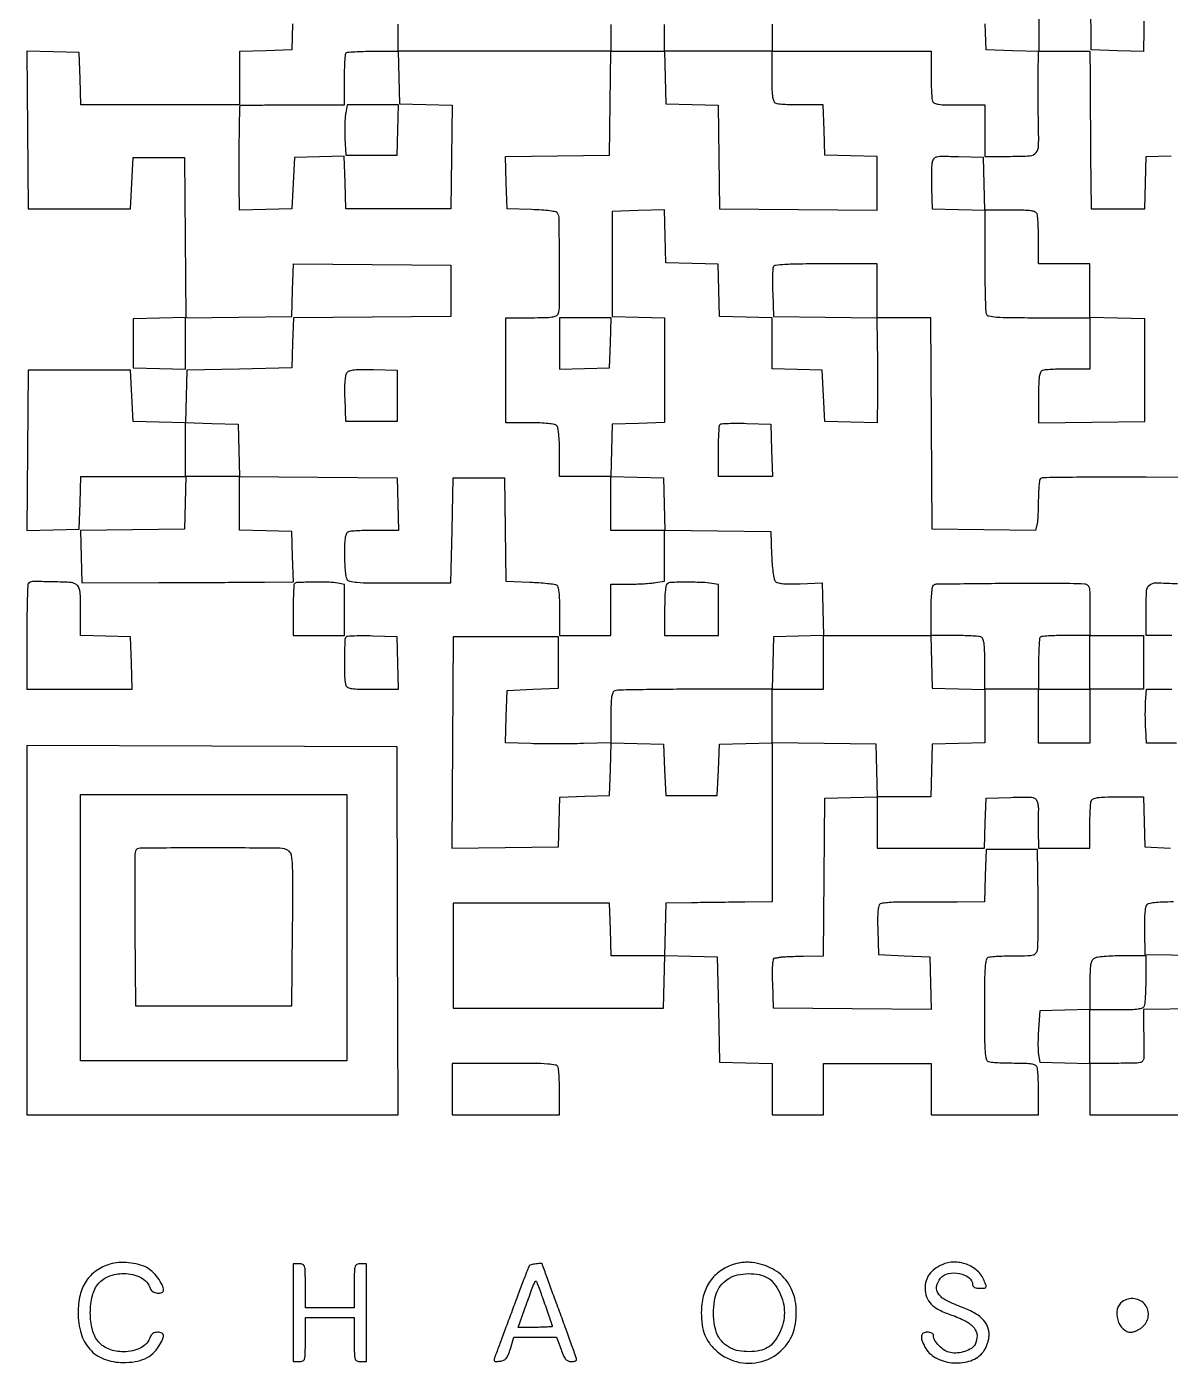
# Model space of a CAD drawing. Extents: x 179 to 1071, y 112 to 1107.
# Drawn here: x 179 to 647, y 112 to 659 of the extents above; entities that cross this region are included whole.
import ezdxf

# ---------------------------------------------------------------- set-up
doc = ezdxf.new("R2010")
doc.units = 0

msp = doc.modelspace()

# ---------------------------------------------------------------- linework, layer by layer
for points in [[(636.063449, 661.245586, 0.006277), (636.013655, 657.716168), (636, 648.932337), (625.25, 649.216168), (614.5, 649.5), (614.224743, 692.75)], [(287.783832, 660.25), (287.5, 649.5), (276.75, 649.216168), (266, 648.932337), (266, 637.966168), (266, 627), (233.533832, 627), (201.067663, 627), (200.783832, 637.75), (200.5, 648.5), (189.736102, 648.783973), (178.972204, 649.067945), (179.236102, 616.783973), (179.5, 584.5), (200.5, 584.5), (221.5, 584.5), (222, 595), (222.5, 605.5), (233, 605.5), (243.5, 605.5), (243.763621, 572.78397), (244.027242, 540.06794), (233.263621, 539.78397), (222.5, 539.5), (222.5, 529.5), (222.5, 519.5), (233.25, 519.216168), (244, 518.932337), (244, 529.446666), (244, 539.960995), (265.75, 540.230498), (287.5, 540.5), (287.783972, 551.263808), (288.067944, 562.027617), (320.283972, 561.763808), (352.5, 561.5), (352.5, 551), (352.5, 540.5), (320.284831, 540.236193), (288.069661, 539.972386), (287.784831, 529.736193), (287.5, 519.5), (266, 519), (244.5, 518.5), (244.215829, 507.716515), (243.931657, 496.93303), (233.215829, 497.216515), (222.5, 497.5), (222, 508), (221.5, 518.5), (200.5, 518.5), (179.5, 518.5), (179.236292, 485.716029), (178.972584, 452.932058), (189.736292, 453.216029), (200.5, 453.5), (200.783832, 464.25), (201.067663, 475), (222.567663, 475), (244.067663, 475), (243.783832, 464.25), (243.5, 453.5), (222.216371, 453.230014), (200.932742, 452.960029), (201.216371, 442.230014), (201.5, 431.5), (233, 431.619058, 0.000245), (245.92406, 431.67425, 0.000254), (258.708714, 431.741607, 0.000244), (269.783891, 431.810989, 0.001089), (276.284983, 431.869058), (288.069966, 432), (287.784983, 442.25), (287.5, 452.5), (276.75, 452.783832), (266, 453.067663), (266, 464.047685), (266, 475.027706), (298.25, 474.763853), (330.5, 474.5), (330.783832, 463.75), (331.067663, 453), (321.615619, 453, 0.00593), (317.880092, 452.955696, 0.007809), (314.475463, 452.821697, 0.005887), (311.638889, 452.632128, 0.0721), (310.581787, 452.393011, 0.188329), (309.787918, 451.670019, 0.071886), (309.31469, 450.223948, 0.035943), (309.06419, 447.749366, 0.007258), (309, 443.32727, 0.009887), (309.06651, 439.963907, 0.012432), (309.267074, 436.854244, 0.010616), (309.553271, 434.274829, 0.090159), (309.909187, 433.169685, 0.215412), (311.151509, 432.215309, 0.038645), (314.110031, 431.757667, 0.017506), (319.501099, 431.535379, 0.002005), (331.659187, 431.508733), (352.5, 431.546612), (353, 453.023306), (353.5, 474.5), (364, 474.5), (374.5, 474.5), (374.769551, 453.365522), (375.039103, 432.231044), (384.769551, 431.835524, -0.006929), (388.587919, 431.627281, -0.009555), (392.008868, 431.327351, -0.00662), (394.846901, 430.985715, -0.106468), (395.75, 430.660985, -0.200997), (396.331606, 429.840721, -0.026002), (396.698973, 427.67557, -0.021483), (396.931155, 424.505891, -0.00754), (397, 419.940983), (397, 410), (407.5, 410), (418, 410), (418, 420.5), (418, 431), (425.25, 431.011006, 0.007384), (428.300722, 431.060694, 0.006558), (431.471875, 431.200855, 0.006596), (434.322224, 431.402079, 0.020037), (436.25, 431.641848), (440, 432.261685), (440, 442.650345), (440, 453.039005), (461.75, 452.769502), (483.5, 452.5), (483.790118, 443.054124, 0.010612), (483.983292, 439.337379, 0.014279), (484.325445, 435.984828, 0.011324), (484.748958, 433.236709, 0.130018), (485.20511, 432.252858, 0.155416), (486.198291, 431.61667, 0.039597), (488.102117, 431.265925, 0.026248), (490.988679, 431.119878, 0.007761), (495.414992, 431.197133), (504.5, 431.496799), (504.783473, 420.783752), (505.066946, 410.070705), (494.783473, 409.785353), (484.5, 409.5), (484.216168, 398.75), (483.932337, 388), (452.547956, 388, 0.001807), (440.404648, 387.956125, 0.002796), (429.918087, 387.821697, 0.000866), (420.831013, 387.638631, 0.086347), (419.581787, 387.393011, 0.204723), (418.768196, 386.603667, 0.063344), (418.302968, 384.923602, 0.030517), (418.059706, 381.985525, 0.005398), (418, 376.455395), (418, 366.124768), (406.75, 365.812384, -0.004063), (401.695675, 365.713131, -0.00255), (395.783914, 365.675238, -0.002559), (389.963905, 365.697398, -0.004675), (385.216515, 365.784171), (374.93303, 366.068343), (375.216515, 376.784171), (375.5, 387.5), (386, 388), (396.5, 388.5), (396.5, 399), (396.5, 409.5), (375, 409.5), (353.5, 409.5), (353.239363, 366.230468), (352.978725, 322.960936), (374.739363, 323.230468), (396.5, 323.5), (396.784601, 333.715399), (397.069202, 343.930798), (407.284601, 344.215399), (417.5, 344.5), (417.784171, 355.283485), (418.068343, 366.06697), (428.784171, 365.783485), (439.5, 365.5), (440, 355), (440.5, 344.5), (451, 344.5), (461.5, 344.5), (462, 355), (462.5, 365.5), (473.25, 365.783832), (484, 366.067663), (484, 333.533832), (484, 301), (472.75, 300.925726, 0.000756), (467.680609, 300.884593, 0.000467), (461.720312, 300.821651, 0.000468), (455.83123, 300.748444, 0.000842), (451, 300.675726), (440.5, 300.5), (440.216168, 289.75), (439.932337, 279), (429, 279), (418.067663, 279), (417.783832, 289.75), (417.5, 300.5), (385.5, 300.5), (353.5, 300.5), (353.5, 279), (353.5, 257.5), (396.5, 257.5), (439.5, 257.5), (439.784686, 268.334198), (440.069372, 279.168395), (450.784686, 278.834198), (461.5, 278.5), (462, 257), (462.5, 235.5), (473.25, 235.216168), (484, 234.932337), (484, 224.466168), (484, 214), (494.5, 214), (505, 214), (505, 224.5), (505, 235), (527, 235), (549, 235), (549, 224.5), (549, 214), (571, 214), (593, 214), (593, 222.918213, 0.006277), (592.955669, 226.449196, 0.008159), (592.821697, 229.68135, 0.006338), (592.631778, 232.373807, 0.070946), (592.393011, 233.418213, 0.191652), (591.656877, 234.216173, 0.070258), (590.167248, 234.687898, 0.03479), (587.605148, 234.936805, 0.006824), (582.974799, 235, -0.006352), (579.484808, 235.044336, -0.008233), (576.287222, 235.178303, -0.006434), (573.623534, 235.368294, -0.070701), (572.581787, 235.606989, -0.25694), (571.699082, 236.652022, -0.031157), (571.276325, 239.739087, -0.016334), (571.049835, 245.241252, -0.002119), (571, 257, -0.002119), (571.049835, 268.758748, -0.016334), (571.276325, 274.260913, -0.031157), (571.699082, 277.347978, -0.25694), (572.581787, 278.393011, -0.070903), (573.625722, 278.631765, -0.006355), (576.313053, 278.821697, -0.008172), (579.539052, 278.955668, -0.00629), (583.062735, 279, 0.004792), (588.571607, 279.0528, 0.053684), (590.742444, 279.328737, 0.154249), (591.857617, 279.996875, 0.121601), (592.514659, 281.25, 0.054895), (592.724598, 282.840683, 0.002293), (592.821708, 288.567187, 0.003942), (592.85221, 295.365834, 0.002788), (592.783711, 303), (592.5, 322.5), (582, 322.5), (571.5, 322.5), (571.216168, 311.75), (570.932337, 301), (559.716168, 300.937986, -0.000941), (554.72994, 300.919805, -0.000623), (549.004124, 300.916842, -0.000627), (543.440907, 300.927876, -0.00122), (539, 300.95309, 0.008376), (535.267205, 300.920862, 0.011482), (531.912207, 300.758528, 0.008361), (529.138138, 300.513688, 0.119889), (528.211769, 300.182459, 0.19297), (527.605143, 299.309896, 0.033421), (527.279663, 297.285875, 0.023559), (527.138636, 294.189726, 0.006866), (527.211769, 289.417355), (527.5, 279.5), (538, 279), (548.5, 278.5), (548.783973, 267.736102), (549.067945, 256.972204), (516.783973, 257.236102), (484.5, 257.5), (484.215017, 267.75, -0.005701), (484.131666, 272.833769, -0.025298), (484.267872, 275.81914, -0.042295), (484.592015, 277.593223, -0.313728), (485.215017, 278.11535, 0.009077), (485.779979, 278.176421, 0.006293), (486.416286, 278.265064, 0.006348), (487.025475, 278.365688, 0.012974), (487.5, 278.463035, -0.04467), (488.200358, 278.56102, -0.002025), (490.625618, 278.671865, -0.003374), (493.508206, 278.772433, -0.002409), (496.736147, 278.847686), (504.972294, 279), (505.236147, 311.25), (505.5, 343.5), (516.25, 343.783832), (527, 344.067663), (527, 333.533832), (527, 323), (548.965017, 323), (570.930034, 323), (571.215017, 333.25), (571.5, 343.5), (581.722245, 343.784677, -0.003488), (588.334543, 343.922669, -0.050684), (590.662172, 343.718733, -0.165802), (591.830539, 343.053969, -0.120322), (592.534088, 341.720206, -0.014931), (592.746531, 340.752221, -0.015552), (592.897539, 339.786309, -0.015411), (592.976104, 338.945432, -0.063258), (592.943422, 338.435529, 0.043569), (592.876339, 337.788254, 0.002158), (592.850897, 335.645124, 0.003471), (592.849335, 333.095394, 0.002501), (592.881579, 330.25), (593, 323), (603.5, 323), (614, 323), (614, 331.918213, -0.006277), (614.044331, 335.449196, -0.008159), (614.178303, 338.68135, -0.006338), (614.368222, 341.373807, -0.070946), (614.606989, 342.418213, -0.204941), (615.397244, 343.232062, -0.063222), (617.080782, 343.697172, -0.030449), (620.025624, 343.940347, -0.005378), (625.572006, 344), (635.930034, 344), (636.215017, 333.75), (636.5, 323.5), (647, 323)], [(679.5, 474.5), (637.061001, 474.761001, 0.001877), (620.729881, 474.800132, 0.003038), (606.839997, 474.696872, 0.000522), (594.584717, 474.518496, 0.194862), (593.776176, 474.176176, 0.162934), (593.440806, 473.503285, 0.01005), (593.171294, 471.253729, 0.014069), (592.976082, 468.508979, 0.009908), (592.904758, 465.415175, -0.006258), (592.854406, 462.218395, -0.007118), (592.72427, 459.1584, -0.006528), (592.543042, 456.566017, -0.039048), (592.326266, 455.230442), (591.773366, 452.960884), (570.636683, 453.230442), (549.5, 453.5), (549.239377, 496.75), (548.978755, 540), (537.935151, 540), (526.891548, 540), (527.004205, 529.25, -0.001255), (527.04322, 524.353947, -0.000735), (527.066605, 518.490062, -0.000735), (527.072757, 512.622961, -0.001249), (527.058431, 507.716168), (527, 496.932337), (516.25, 497.216168), (505.5, 497.5), (505, 508), (504.5, 518.5), (494.25, 518.784983), (484, 519.069966), (484, 529.501151), (484, 539.932337), (473.25, 540.216168), (462.5, 540.5), (462.216508, 551.216508), (461.933016, 561.933016), (451.216508, 562.216508), (440.5, 562.5), (440.215829, 573.283485), (439.931657, 584.06697), (429.215829, 583.783485), (418.5, 583.5), (418.5, 562), (418.5, 540.5), (429.25, 540.216168), (440, 539.932337), (440, 518.5), (440, 497.067663), (429.25, 496.783832), (418.5, 496.5), (418.216515, 485.784171), (417.93303, 475.068343), (428.716515, 474.784171), (439.5, 474.5), (439.783832, 463.75), (440.067663, 453), (429.033832, 453), (418, 453), (418, 464), (418, 475), (407.5, 475), (397, 475), (397, 484.8, 0.008695), (396.925705, 489.071747, 0.018472), (396.688776, 492.369558, 0.019349), (396.328068, 494.799696, 0.150969), (395.8, 495.8, 0.150969), (394.799696, 496.328068, 0.019349), (392.369558, 496.688776, 0.018472), (389.071747, 496.925705, 0.008695), (384.8, 497), (375, 497), (375, 518.5), (375, 540), (385.393011, 540, 0.005351), (390.960143, 540.059586, 0.030363), (393.913621, 540.30265, 0.063068), (395.601595, 540.76761, 0.205218), (396.393011, 541.581787, 0.091395), (396.994457, 544.811315, 0.001635), (396.969186, 562.480041, 0.001141), (396.843095, 580.536674, 0.14012), (396.199653, 582.711195, 0.199883), (395.411, 583.262532, 0.01918), (393.055937, 583.684251, 0.019108), (389.800174, 584.012968, 0.00836), (385.464966, 584.211195), (375.5, 584.5), (375.216371, 595.230014), (374.932742, 605.960029), (396.216371, 606.230014), (417.5, 606.5), (417.769888, 627.75), (418.039775, 649), (428.986056, 649), (439.932337, 649), (440.216168, 638.25), (440.5, 627.5), (451.23021, 627.216369), (461.96042, 626.932738), (462.23021, 605.716369), (462.5, 584.5), (494.75, 584.236147), (527, 583.972294), (527, 594.952315), (527, 605.932337), (516.25, 606.216168), (505.5, 606.5), (505.215017, 616.75), (504.930034, 627), (496.046804, 627, -0.006301), (492.529225, 627.044332, -0.008183), (489.308374, 627.178303, -0.00637), (486.625328, 627.368246, -0.070866), (485.581787, 627.606989, -0.205218), (484.76761, 628.398405, -0.063068), (484.30265, 630.086379, -0.030363), (484.059586, 633.039857, -0.005351), (484, 638.606989), (484, 649), (516.5, 649), (549, 649), (549, 639.581787, 0.005951), (549.044305, 635.859224, 0.007831), (549.178303, 632.465525, 0.005915), (549.367894, 629.638111, 0.07203), (549.606989, 628.581787, 0.205218), (550.398405, 627.76761, 0.063068), (552.086379, 627.30265, 0.030363), (555.039857, 627.059586, 0.005351), (560.606989, 627), (571, 627), (571, 616.5), (571, 606), (581.432612, 606, 0.014704), (589.472785, 606.236502, 0.207529), (591.98851, 607.50828, 0.172009), (593.026775, 610.32809, 0.009506), (592.960967, 619.869353, -0.003237), (592.875592, 624.261748, -0.001882), (592.827096, 629.53506, -0.001881), (592.818277, 634.819723, -0.003176), (592.855698, 639.25), (593, 649), (603.5, 649), (614, 649), (614.059069, 638.75, 0.000386), (614.094255, 633.365363, 0.000111), (614.156873, 625.048437, 0.000112), (614.23164, 615.674575, 0.00012), (614.309069, 606.5), (614.5, 584.5), (625.5, 584.5), (636.5, 584.5), (636.783481, 595.215387), (637.066961, 605.930773), (647.283481, 606.215387)], [(647.5, 410), (637, 410), (637, 420.383423, -0.012956), (637.205275, 428.304227, -0.208015), (638.372057, 430.647426, -0.181573), (640.955881, 431.55962, -0.009493), (649.89279, 431.212348)], [(649.503985, 365.955665, 0.006339), (646.007033, 366), (637.177642, 366), (636.838821, 371.75, -0.008521), (636.73075, 374.332966, -0.005363), (636.688317, 377.353125, -0.005383), (636.710439, 380.325789, -0.009826), (636.80226, 382.75), (637.104519, 388), (647.55226, 388)], [(648.156276, 301, 0.007801), (643.591418, 300.928778, 0.021334), (640.373911, 300.690687, 0.026445), (638.148661, 300.310074, 0.165433), (637.178413, 299.714974, 0.140293), (636.748657, 298.736797, 0.013553), (636.466028, 296.132107, 0.015634), (636.302002, 292.835447, 0.009737), (636.305968, 288.964974), (636.5, 279.5), (658.25, 279.230498)], [(657.690244, 257.230331), (635.880488, 256.960662), (636.006297, 248.230331, -0.001028), (636.049627, 244.722803, -0.001214), (636.075747, 241.403597, -0.00106), (636.085061, 238.600628, -0.007638), (636.066053, 237.25, -0.15749), (635.614629, 235.980962, -0.180944), (634.529323, 235.302638, -0.047129), (632.101853, 235.043371, -0.003053), (625, 235), (614, 235), (614, 246), (614, 257), (624.893011, 257, 0.005003), (630.756842, 257.058671, 0.029178), (633.833669, 257.300233, 0.06089), (635.585285, 257.763049, 0.209079), (636.393011, 258.581787, 0.07203), (636.632106, 259.638111, 0.005915), (636.821697, 262.465525, 0.007831), (636.955695, 265.859224, 0.005951), (637, 269.581787), (637, 279), (627.25, 278.969591, 0.00959), (623.388265, 278.883463, 0.012387), (619.85, 278.648701, 0.010192), (616.9234, 278.321298, 0.099229), (615.75, 277.919901, 0.150007), (614.838644, 276.932935, 0.072401), (614.319823, 275.274813, 0.033995), (614.062131, 272.442497, 0.005692), (614, 266.985293), (614, 257.069966), (603.75, 256.784983), (593.5, 256.5), (592.970418, 249, 0.009238), (592.809463, 245.908595, 0.009315), (592.763426, 242.821875, 0.009163), (592.822694, 240.13329, 0.036753), (593.009432, 238.5), (593.578029, 235.5), (603.789014, 235.215017), (614, 234.930034), (614, 224.465017), (614, 214), (636, 214), (658, 214)]]:
    msp.add_lwpolyline(points, format="xyb")
for points in [[(592.999573, 685.215934), (593.046167, 648.931868), (582.273083, 649.215934), (571.5, 649.5), (571.216168, 660.25)], [(418, 659.965017), (418, 649), (374.5, 649), (331, 649), (331, 660)], [(484, 660), (484, 649), (462, 649), (440, 649), (440, 659.966168)]]:
    msp.add_lwpolyline(points)
for points in [[(331.216168, 638.25), (331.5, 627.5), (342.269789, 627.215968), (353.039577, 626.931935), (352.769789, 605.715968), (352.5, 584.5), (331, 584.5), (309.5, 584.5), (309.215817, 595.284606), (308.931635, 606.069211), (298.715817, 605.784606), (288.5, 605.5), (288, 595), (287.5, 584.5), (276.75, 584.216168), (266, 583.932337), (265.93983, 594.716168, -0.002158), (265.925201, 606.295855, -0.002981), (266.018894, 616.689059, -0.000464), (266.169578, 626.163337, -0.194542), (266.419653, 626.752986, -0.195102), (266.710489, 626.875962, -0.000269), (272.84181, 626.962624, -0.002175), (279.733515, 627.026341, -0.001332), (287.860145, 627.044476), (309, 627.035329), (309, 637.350998, -0.006032), (309.048277, 641.352504, -0.009125), (309.195833, 644.832272, -0.004529), (309.399814, 647.75464, -0.178525), (309.666667, 648.333333, -0.178489), (310.245234, 648.600177, -0.004541), (313.162979, 648.804167, -0.009138), (316.637527, 648.951722, -0.006042), (320.632835, 649), (330.932337, 649)], [(309.487534, 623.75, 0.029867), (309.274687, 622.038998, 0.008811), (309.15201, 619.398438, 0.008811), (309.11869, 616.41836, 0.009375), (309.192221, 613.5), (309.5, 606.5), (320, 606.5), (330.5, 606.5), (330.784983, 616.75), (331.069966, 627), (320.580296, 627), (310.090626, 627)], [(549.482701, 603.784677, 0.04768), (549.275821, 602.419218, 0.007332), (549.164827, 599.674249, 0.008132), (549.133974, 596.421832, 0.00698), (549.204946, 593), (549.5, 584.5), (560.25, 584.216168), (571, 583.932337), (571, 563.547956, 0.002775), (571.043995, 555.62203, 0.004131), (571.178303, 548.686837, 0.001846), (571.363378, 542.779199, 0.08304), (571.606989, 541.581787, 0.257256), (572.653901, 540.698559, 0.030951), (575.756048, 540.27619, 0.016256), (581.284365, 540.049786, 0.002106), (593.106989, 540), (614, 540), (614, 529.5), (614, 519), (605.081787, 519, 0.006277), (601.550804, 518.955669, 0.008159), (598.31865, 518.821697, 0.006338), (595.626193, 518.631778, 0.070946), (594.581787, 518.393011, 0.205372), (593.767428, 517.600948, 0.062982), (593.302552, 515.9105, 0.030315), (593.059548, 512.952209, 0.005337), (593, 507.373509), (593, 496.960995), (614.75, 497.230498), (636.5, 497.5), (636.5, 518.5), (636.5, 539.5), (625.25, 539.782751), (614, 540.065502), (614, 551.032751), (614, 562), (603.5, 562), (593, 562), (593, 571.418213, 0.005951), (592.955695, 575.140776, 0.007831), (592.821697, 578.534475, 0.005915), (592.632106, 581.361889, 0.07203), (592.393011, 582.418213, 0.20495), (591.602718, 583.232073, 0.063217), (589.919034, 583.697178, 0.030446), (586.973908, 583.940349, 0.005377), (581.426843, 584), (571.067663, 584), (570.783832, 594.75), (570.5, 605.5), (560.277755, 605.784677, 0.003561), (553.727273, 605.920422, 0.049238), (551.367986, 605.719881, 0.160205), (550.183978, 605.071664, 0.127313)], [(484.428774, 560.674983, 0.081654), (484.239658, 559.758353, 0.005045), (484.154817, 556.970602, 0.007376), (484.136178, 553.631743, 0.005394), (484.210159, 549.924983), (484.5, 540.5), (505.75, 540.230112), (527, 539.960225), (527, 550.980112), (527, 562), (505.968615, 562, 0.002561), (495.187445, 561.944787, 0.012799), (489.147003, 561.728206, 0.014645), (485.334853, 561.381396, 0.277936)], [(330.5, 508), (330.5, 497.5), (320, 497.5), (309.5, 497.5), (309.211141, 506.850715, -0.008898), (309.156589, 511.019073, -0.019663), (309.296615, 514.197242, -0.02258), (309.596888, 516.521045, -0.1305), (310.112128, 517.635106, -0.149751), (311.166788, 518.32726, -0.044369), (313.081903, 518.705126, -0.027023), (316.065714, 518.860698, -0.006919), (320.900987, 518.784391), (330.5, 518.5)], [(483.783832, 485.75), (484.067663, 475), (473.033832, 475), (462, 475), (462, 485.333333, -0.006317), (462.050668, 489.343898, -0.009512), (462.205463, 492.836713, -0.004898), (462.419778, 495.762931, -0.177451), (462.699448, 496.366114, -0.183378), (463.300668, 496.636532, -0.005301), (466.145783, 496.777033, -0.010046), (469.547259, 496.840477, -0.006672), (473.449448, 496.782781), (483.5, 496.5)], [(179.666667, 431.333333, 0.189785), (179.396107, 430.71132, 0.001222), (179.195833, 424.595833, 0.00465), (179.048092, 417.559297, 0.002923), (179, 409.333333), (179, 388), (200.533832, 388), (222.067663, 388), (221.783832, 398.75), (221.5, 409.5), (211.25, 409.784983), (201, 410.069966), (201, 419.999799, 0.005179), (200.940683, 425.726834, 0.038492), (200.675239, 428.436227, 0.091282), (200.100974, 429.977457, 0.135997), (199.065741, 430.964816, 0.109979), (196.403535, 431.708258, 0.008563), (188.974182, 431.976716, 0.006027), (181.335835, 432.029731, 0.197584)], [(288.527465, 431.194132, 0.183225), (288.315235, 430.722654, 0.003003), (288.154943, 427.786193, 0.007363), (288.038139, 424.33193, 0.004769), (288, 420.333333), (288, 410), (298.5, 410), (309, 410), (309, 420.420545), (309, 430.841089), (306.25, 431.384429, 0.042934), (302.724363, 431.771145, 0.008543), (296.37883, 431.81143, 0.003636), (289.68507, 431.690863, 0.19235)], [(441.25, 431.328535, 0.247026), (440.654277, 430.634399, 0.027716), (440.291885, 428.516593, 0.021851), (440.065094, 425.298675, 0.006666), (440, 420.416667), (440, 410), (451, 410), (462, 410), (462, 420.420545), (462, 430.841089), (459.25, 431.309809, 0.033857), (455.583372, 431.681896, 0.008101), (449.458616, 431.787514, 0.005225), (443.240675, 431.729009, 0.089572)], [(611.75, 431.12754, -0.150263), (613.017014, 430.657968, -0.179117), (613.693392, 429.586542, -0.048879), (613.955295, 427.235766, -0.003318), (614, 420.5), (614, 410), (625, 410), (636, 410), (636, 399), (636, 388), (625, 388), (614, 388), (614, 377), (614, 366), (603.5, 366), (593, 366), (593, 377), (593, 388), (582, 388), (571, 388), (571, 377.033832), (571, 366.067663), (560.25, 365.783832), (549.5, 365.5), (549.216168, 354.75), (548.932337, 344), (538, 344), (527.067663, 344), (526.783832, 354.75), (526.5, 365.5), (505.25, 365.769888), (484, 366.039775), (484, 377.019888), (484, 388), (494.5, 388), (505, 388), (505, 399), (505, 410), (527, 410), (549, 410), (549, 419.8, -0.009027), (549.069038, 423.623668, -0.013013), (549.279106, 427.000313, -0.008728), (549.573675, 429.779068, -0.167132), (549.950148, 430.55, -0.196133), (551.269747, 431.104763, -0.000319), (576.900886, 431.360642, -0.002365), (599.810676, 431.466353, -0.014128)], [(309.699448, 409.366114, 0.193916), (309.111482, 407.984389, 0.003642), (309.015721, 399.9762, 0.006249), (309.075827, 392.294411, 0.086738), (309.606989, 389.581787, 0.205485), (310.399526, 388.767294, 0.062919), (312.091792, 388.302479, 0.03028), (315.053621, 388.059521, 0.005326), (320.640821, 388), (331.067663, 388), (330.783832, 398.75), (330.5, 409.5), (320.449448, 409.782781, 0.006672), (316.547259, 409.840477, 0.010046), (313.145783, 409.777033, 0.005301), (310.300668, 409.636532, 0.183378)], [(549.216168, 399.25), (549.5, 388.5), (560.25, 388.216168), (571, 387.932337), (571, 398.359179, 0.005326), (570.940479, 403.946379, 0.03028), (570.697521, 406.908208, 0.062919), (570.232706, 408.600474, 0.205485), (569.418213, 409.393011, 0.0721), (568.361111, 409.632128, 0.005887), (565.524537, 409.821697, 0.007809), (562.119908, 409.955696, 0.00593), (558.384381, 410), (548.932337, 410)], [(593.666667, 409.333333, 0.178563), (593.399803, 408.754503, 0.004516), (593.195833, 405.827083, 0.009111), (593.048276, 402.341612, 0.006022), (593, 398.333333), (593, 388), (603.5, 388), (614, 388), (614, 399), (614, 410), (604.166667, 410, 0.006327), (600.350087, 409.951706, 0.009526), (597.026042, 409.804167, 0.004912), (594.241448, 409.599886, 0.177413)], [(223.453816, 321.740243, 0.089548), (223.261817, 320.729866, 0.000598), (223.19019, 311.747155, 0.00234), (223.168607, 301.460077, 0.00149), (223.235201, 289.490243), (223.5, 258.5), (255.5, 258.5), (287.5, 258.5), (287.765726, 289.5, 0.001225), (287.879013, 308.006621, 0.012082), (287.71941, 315.793845, 0.024457), (287.315418, 320.099227, 0.201729), (286.324597, 321.75, 0.157681), (282.495237, 323.016106, 0.001671), (254.221233, 323.106234, 0.001077), (225.335041, 323.03952, 0.309316)], [(353, 224.5), (353, 214), (375, 214), (397, 214), (397, 222.918213, 0.006277), (396.955669, 226.449196, 0.008159), (396.821697, 229.68135, 0.006338), (396.631778, 232.373807, 0.070946), (396.393011, 233.418213, 0.258697), (395.337463, 234.303854, 0.030015), (392.164693, 234.724422, 0.015901), (386.514173, 234.950434, 0.002045), (374.393011, 235), (353, 235)], [(213.036535, 152.877046, 0.079355), (207.391031, 150.140373, 0.095428), (203.287644, 145.915085, 0.087968), (200.827063, 140.17542, 0.057442), (200, 133, 0.071479), (201.225982, 124.467952, 0.112093), (204.820144, 118.022533, 0.119788), (210.640921, 114.036725, 0.089377), (218.318318, 112.610294, 0.040201), (223.330952, 112.986635, 0.067885), (227.361164, 114.193076, 0.077513), (230.547921, 116.286132, 0.071972), (233.040484, 119.298549, 0.023634), (234.568046, 122.092813, 0.134762), (234.876628, 123.740654, 0.277875), (234.210982, 124.663525, 0.101309), (232.567388, 125, 0.061149), (231.499882, 124.868956, 0.082371), (230.60805, 124.482755, 0.08871), (229.936101, 123.85678, 0.084328), (229.508279, 123.026085, -0.105962), (228.08797, 120.536625, -0.08529), (225.669117, 118.616245, -0.073405), (222.398706, 117.406461, -0.051987), (218.5, 117, -0.088447), (212.650419, 118.042917, -0.129993), (208.396231, 121.025162, -0.115296), (205.846607, 126.028621, -0.060498), (205, 133, -0.060498), (205.846607, 139.971379, -0.115296), (208.396231, 144.974838, -0.129993), (212.650419, 147.957083, -0.088447), (218.5, 149, -0.051987), (222.398706, 148.593539, -0.073405), (225.669117, 147.383755, -0.08529), (228.08797, 145.463375, -0.105962), (229.508279, 142.973915, 0.185554), (230.547519, 141.6736, 0.099942), (232.516103, 140.998489, 0.126694), (234.291512, 141.214176, 0.309569), (234.996262, 142.25, 0.123827), (234.456077, 144.370925, 0.037311), (232.645681, 147.193038, 0.038018), (230.32643, 149.832214, 0.074282), (228.061456, 151.46822, 0.057629), (224.708505, 152.738394, 0.038392), (220.65506, 153.435195, 0.038426), (216.548649, 153.503692, 0.058281)], [(384.565804, 152.106473, 0.046686), (384.212827, 151.394516, 0.00052), (382.290184, 146.376956, 0.001612), (380.094627, 140.573202, 0.001049), (377.594485, 133.856473, -0.000229), (375.082455, 127.073779, -0.000328), (372.847955, 121.06099, -0.000175), (370.951009, 115.972201, -0.005056), (370.450126, 114.670303, 0.051777), (370.179552, 113.707374, 0.288953), (370.375258, 113.234116, 0.166442), (371.013222, 113.046351, 0.017951), (372.56867, 113.170303, 0.064118), (374.126845, 113.557366, 0.124459), (375.16466, 114.296994, 0.083177), (375.976212, 115.657045, 0.018009), (376.88181, 118.25), (378.351135, 123), (387.075137, 123), (395.799139, 123), (397.597114, 118, 0.016374), (398.625424, 115.409985, 0.069155), (399.494787, 113.988122, 0.118517), (400.457763, 113.259108, 0.103381), (401.697544, 113, 0.030898), (402.579166, 113.054533, 0.048078), (403.32178, 113.220313, 0.061639), (403.836058, 113.461696, 0.259965), (403.99362, 113.75, 0.082946), (403.893469, 114.319701, 0.000409), (401.934739, 119.850818, 0.001857), (399.674934, 126.141396, 0.001173), (396.99362, 133.465551, -0.000456), (394.312248, 140.757468, -0.000745), (392.054376, 146.943528, -0.000065), (390.039243, 152.49244, -0.087275), (390, 152.715551, 0.421813), (389.578499, 153.126283, 0.021438), (387.465286, 152.980776, 0.023161), (385.328711, 152.640515, 0.206091)], [(467.637261, 152.587949, 0.074504), (462.230007, 149.61114, 0.086289), (458.242363, 145.302009, 0.082482), (455.821657, 139.731332, 0.061411), (455, 133.066752, 0.033316), (455.343737, 127.913789, 0.0622), (456.406925, 123.875843, 0.068248), (458.345653, 120.473877, 0.049038), (461.337915, 117.276456, 0.132169), (470.65541, 112.686556, 0.133809), (480.970679, 113.421552, 0.135623), (489.387706, 119.26401, 0.137246), (493.563257, 128.573263, 0.081495), (493.4353, 137.857634, 0.110839), (490.204999, 145.558277, 0.11566), (484.125333, 150.917858, 0.094555), (475.83234, 153.516713, 0.032559), (473.831914, 153.616901, 0.024454), (471.631757, 153.476004, 0.024646), (469.482287, 153.124418, 0.035789)], [(553.5, 152.643882, 0.051867), (550.441615, 150.84288, 0.077993), (548.27034, 148.644903, 0.08425), (546.986433, 146.023998, 0.071976), (546.545455, 142.976498, 0.091351), (547.197408, 139.437895, 0.103783), (549.059157, 136.541091, 0.08093), (552.347103, 134.137541, 0.036029), (557.309702, 132.052789, -0.037513), (563.180581, 129.565976, -0.1042), (566.637552, 126.751464, -0.161272), (567.83278, 123.576476, -0.1337), (567.021109, 120.039442, -0.129782), (565.506754, 118.412323, -0.060279), (562.880057, 117.166909, -0.057066), (559.806036, 116.517092, -0.073057), (556.920197, 116.665961, -0.093453), (554.628065, 117.591476, -0.05475), (552.318403, 119.457357, -0.05591), (550.562617, 121.672696, -0.140535), (550, 123.634859, 0.168371), (549.813561, 124.172818, 0.101284), (549.292172, 124.613486, 0.076532), (548.490336, 124.903496, 0.048608), (547.5, 125, 0.113623), (545.841812, 124.618256, 0.243845), (545.079825, 123.594595, 0.130981), (545.258088, 121.798805, 0.029465), (546.516927, 118.967267, 0.149505), (550.733988, 114.653487, 0.097849), (557.417069, 112.550623, 0.09594), (564.516647, 113.130698, 0.136791), (569.897103, 116.390471, 0.054606), (570.803913, 117.595568, 0.029943), (571.651609, 119.2394, 0.029479), (572.320751, 121.031756, 0.041282), (572.686663, 122.700565, 0.106487), (572.385632, 126.510786, 0.106697), (570.542393, 129.856072, 0.083917), (567.047495, 132.723875, 0.042545), (561.870828, 135.12737, -0.028508), (555.306786, 137.954107, -0.116053), (551.990416, 140.717593, -0.211526), (551.297824, 143.701022, -0.123588), (552.871159, 147.089216, -0.173319), (556.109679, 149.061028, -0.102794), (560.681789, 149.055606, -0.113074), (564.560682, 147.270811, -0.232656), (566, 144.345012, 0.186688), (566.213752, 143.79248, 0.103222), (566.808149, 143.361977, 0.070127), (567.756955, 143.088024, 0.035281), (569.002868, 143, 0.01652), (570.922125, 143.063431, 0.258269), (571.455359, 143.406397, 0.212118), (571.507119, 144.08885, 0.011271), (570.710826, 146.173468, 0.114143), (567.935227, 150.105071, 0.092555), (563.507977, 152.784161, 0.091206), (558.3511, 153.710283, 0.106486)], [(288, 133), (288, 113), (290.5, 113, 0.104331), (291.950811, 113.306062, 0.224677), (292.680556, 114.15, 0.064117), (292.955995, 116.064536, 0.003707), (293, 122), (293, 131), (303, 131), (313, 131), (313, 122, 0.003707), (313.044005, 116.064536, 0.064117), (313.319444, 114.15, 0.224677), (314.049189, 113.306062, 0.104331), (315.5, 113), (318, 113), (318, 133), (318, 153), (315.5, 153, 0.104331), (314.049189, 152.693938, 0.224677), (313.319444, 151.85, 0.064117), (313.044005, 149.935464, 0.003707), (313, 144), (313, 135), (303, 135), (293, 135), (293, 144, 0.003707), (292.955995, 149.935464, 0.064117), (292.680556, 151.85, 0.224677), (291.950811, 152.693938, 0.104331), (290.5, 153), (288, 153)], [(482.11695, 147.271845, -0.093472), (484.739652, 144.971712, -0.053816), (486.967821, 141.393126, -0.051416), (488.48674, 137.188095, -0.061048), (489, 133, -0.061048), (488.48674, 128.811905, -0.051416), (486.967821, 124.606874, -0.053816), (484.739652, 121.028288, -0.093472), (482.11695, 118.728155, -0.084947), (478.888836, 117.498035, -0.045728), (474.640628, 117.058062, -0.045481), (470.33166, 117.399579, -0.076966), (466.906118, 118.548549, -0.078642), (463.847702, 120.798264, -0.082332), (461.690086, 123.850538, -0.071084), (460.422452, 127.819987, -0.041671), (460.003738, 132.79966, -0.035462), (460.357244, 137.819841, -0.06886), (461.461001, 141.677156, -0.081331), (463.411095, 144.663348, -0.070727), (466.298549, 147.040484, -0.082567), (469.805175, 148.452421, -0.050894), (474.233498, 148.969886, -0.051067), (478.650028, 148.582804, -0.086237)], [(390.895444, 136.670322, -0.001392), (392.085434, 133.255512, -0.00218), (393.088037, 130.310892, -0.000572), (393.948662, 127.736905, -0.080555), (394, 127.420322, -0.392652), (393.842582, 127.250772, -0.003503), (391.950065, 127.12347, -0.009394), (389.697319, 127.030217, -0.005646), (387.021498, 127), (380.042996, 127), (382.649811, 134.25, -0.000855), (385.30374, 141.591577, -0.01016), (386.394387, 144.412661, -0.021731), (387.051828, 145.836095, -0.516841), (387.423422, 145.888688, -0.098505), (387.63529, 145.551475, -0.001094), (388.594908, 143.020459, -0.003354), (389.678985, 140.0826, -0.002173)], [(627.222506, 137.443296, 0.191612), (625.208041, 134.376265, 0.122431), (625.385698, 130.059652, 0.124556), (627.553957, 126.381137, 0.200198), (630.865141, 125, 0.078685), (631.763627, 125.142275, 0.029388), (632.956387, 125.60882, 0.028242), (634.219339, 126.279353, 0.030501), (635.365141, 127.07258, 0.191717), (637.909086, 131.46012, 0.205895), (636.642706, 136.229982, 0.198825), (632.249561, 138.702583, 0.184844)]]:
    msp.add_lwpolyline(points, format="xyb", close=True)
for points in [[(397, 529.465017), (397, 518.930034), (407.25, 519.215017), (417.5, 519.5), (417.784983, 529.75), (418.069966, 540), (407.534983, 540), (397, 540)], [(265.783832, 485.75), (266.067663, 475), (255.033832, 475), (244, 475), (244, 486.033832), (244, 497.067663), (254.75, 496.783832), (265.5, 496.5)], [(179, 289.506286), (179, 214), (255.006326, 214), (331.012652, 214), (330.756326, 289.25), (330.5, 364.5), (254.75, 364.756286), (179, 365.012572)], [(310, 290.5), (310, 236), (255.5, 236), (201, 236), (201, 290.5), (201, 345), (255.5, 345), (310, 345)]]:
    msp.add_lwpolyline(points, close=True)

doc.saveas('drawing.dxf')
